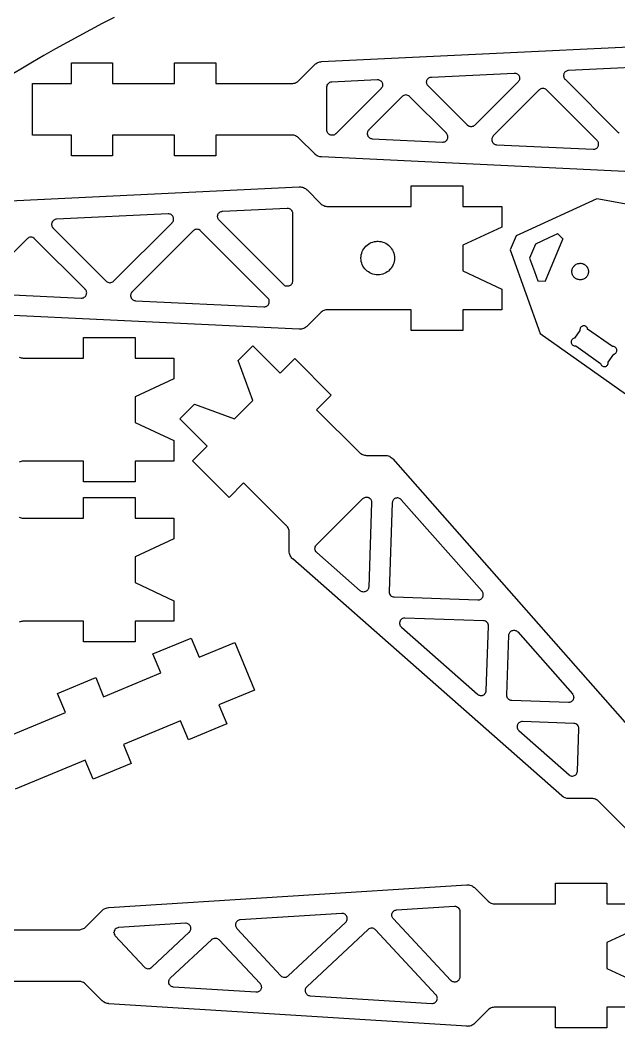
# Model space of a CAD drawing. Extents: x 0 to 997, y 0 to 569.
# Drawn here: x 130.2 to 246.2, y 5.5 to 200.6 of the extents above; entities that cross this region are included whole.
import ezdxf

# ---------------------------------------------------------------- set-up
doc = ezdxf.new("R2010")
doc.units = 0
doc.layers.get('0').update_dxf_attribs({"linetype": 'CONTINUOUS'})

msp = doc.modelspace()

# ---------------------------------------------------------------- linework, layer by layer
at = {"color": 0}
for points in [[(148.422, 201.172), (146.132, 199.989), (143.851, 198.786), (141.581, 197.563), (139.322, 196.321), (137.073, 195.06), (134.834, 193.779), (132.607, 192.479), (130.39, 191.16), (128.185, 189.822)], [(283.451, 169.593), (188.626, 174.131), (188.581, 174.132), (188.442, 174.147), (188.26, 174.182), (188.083, 174.232), (187.913, 174.299), (187.749, 174.381), (187.592, 174.478), (187.444, 174.589), (187.34, 174.681), (187.308, 174.714), (184.239, 177.782), (184.204, 177.817), (184.092, 177.915), (183.935, 178.032), (183.767, 178.132), (183.59, 178.215), (183.407, 178.282), (183.217, 178.329), (183.022, 178.358), (182.874, 178.368), (182.825, 178.368), (168.153, 178.368), (168.153, 174.368), (160.153, 174.368), (160.153, 178.368), (148.153, 178.368), (148.153, 174.368), (140.153, 174.368), (140.153, 178.368), (132.653, 178.368), (132.653, 188.368), (140.153, 188.368), (140.153, 192.368), (148.153, 192.368), (148.153, 188.368), (160.153, 188.368), (160.153, 192.368), (168.153, 192.368), (168.153, 188.368), (182.825, 188.368), (182.874, 188.368), (183.022, 188.378), (183.217, 188.407), (183.407, 188.454), (183.59, 188.521), (183.767, 188.604), (183.935, 188.704), (184.092, 188.821), (184.204, 188.919), (184.239, 188.954), (187.308, 192.022), (187.308, 192.022), (187.34, 192.056), (187.444, 192.147), (187.592, 192.258), (187.749, 192.356), (187.913, 192.438), (188.083, 192.504), (188.26, 192.554), (188.442, 192.589), (188.581, 192.604), (188.626, 192.606), (283.451, 197.143)], [(258.068, 191.924), (236.442, 190.889), (236.406, 190.888), (236.296, 190.872), (236.157, 190.833), (236.025, 190.776), (235.904, 190.701), (235.796, 190.61), (235.7, 190.504), (235.619, 190.383), (235.569, 190.285), (235.557, 190.251), (235.543, 190.217), (235.514, 190.111), (235.493, 189.968), (235.492, 189.825), (235.511, 189.683), (235.55, 189.547), (235.61, 189.417), (235.686, 189.294), (235.757, 189.21), (235.782, 189.183), (246.078, 178.888), (246.078, 178.888), (246.112, 178.853), (246.231, 178.763)], [(89.471, 163.79), (184.297, 168.328), (184.349, 168.331), (184.507, 168.326), (184.714, 168.304), (184.917, 168.26), (185.112, 168.196), (185.301, 168.111), (185.482, 168.007), (185.65, 167.885), (185.769, 167.782), (185.807, 167.744), (188.413, 165.139), (188.447, 165.104), (188.558, 165.006), (188.717, 164.889), (188.885, 164.789), (189.061, 164.706), (189.244, 164.639), (189.435, 164.592), (189.629, 164.563), (189.776, 164.553), (189.826, 164.553), (205.999, 164.553), (205.999, 168.553), (215.999, 168.553), (215.999, 164.553), (223.499, 164.553), (223.499, 160.553), (215.999, 157.056), (215.999, 152.05), (223.499, 148.553), (223.499, 144.553), (215.999, 144.553), (215.999, 140.553), (205.999, 140.553), (205.999, 144.553), (189.826, 144.553), (189.776, 144.553), (189.629, 144.543), (189.435, 144.514), (189.244, 144.467), (189.061, 144.4), (188.885, 144.317), (188.717, 144.217), (188.558, 144.1), (188.447, 144.001), (188.413, 143.967), (185.807, 141.361), (185.769, 141.324), (185.65, 141.221), (185.482, 141.099), (185.301, 140.994), (185.112, 140.91), (184.917, 140.846), (184.714, 140.801), (184.507, 140.779), (184.349, 140.775), (184.297, 140.778), (89.471, 145.315)], [(123.383, 147.697), (142.075, 146.803), (142.075, 146.803), (142.112, 146.8), (142.228, 146.807), (142.376, 146.833), (142.517, 146.882), (142.649, 146.95), (142.768, 147.038), (142.874, 147.142), (142.965, 147.263), (143.022, 147.361), (143.038, 147.397), (143.053, 147.432), (143.089, 147.54), (143.117, 147.689), (143.122, 147.837), (143.106, 147.985), (143.068, 148.128), (143.008, 148.264), (142.929, 148.392), (142.857, 148.482), (142.829, 148.508), (133.037, 158.301), (133.002, 158.336), (132.885, 158.426), (132.712, 158.518), (132.526, 158.575), (132.379, 158.594), (132.33, 158.594), (132.281, 158.594), (132.134, 158.575), (131.947, 158.518), (131.775, 158.426), (131.657, 158.336), (131.623, 158.301), (122.724, 149.403)], [(130.063, 135.348), (130.247, 135.282), (130.437, 135.234), (130.631, 135.205), (130.779, 135.195), (130.829, 135.195), (142.5, 135.195), (142.5, 139.196), (152.5, 139.196), (152.5, 135.195), (160, 135.195), (160, 131.195), (152.5, 127.698), (152.5, 122.693), (160, 119.195), (160, 115.195), (152.5, 115.195), (152.5, 111.195), (142.5, 111.195), (142.5, 115.195), (130.829, 115.195), (130.779, 115.195), (130.631, 115.186), (130.437, 115.157), (130.247, 115.109), (130.063, 115.043)], [(252.717, 38.914), (242.343, 49.2885), (242.308, 49.3233), (242.196, 49.4213), (242.037, 49.5382), (241.871, 49.6386), (241.694, 49.7219), (241.51, 49.7878), (241.321, 49.8354), (241.126, 49.8644), (240.978, 49.8742), (240.929, 49.8742), (236.474, 49.8742), (236.383, 49.8742), (236.112, 49.9069), (235.767, 50.0032), (235.443, 50.1597), (235.219, 50.3139), (235.151, 50.3735), (183.038, 96.2828), (182.997, 96.3182), (182.885, 96.4328), (182.75, 96.5967), (182.633, 96.7731), (182.538, 96.9601), (182.461, 97.1564), (182.406, 97.3601), (182.371, 97.5697), (182.36, 97.7301), (182.36, 97.7835), (182.36, 101.372), (182.36, 101.372), (182.36, 101.421), (182.35, 101.569), (182.321, 101.764), (182.274, 101.953), (182.207, 102.137), (182.124, 102.314), (182.024, 102.481), (181.907, 102.639), (181.81, 102.751), (181.774, 102.786), (173.521, 111.039), (170.693, 108.211), (163.622, 115.282), (166.45, 118.11), (161.147, 123.413), (163.975, 126.242), (171.751, 123.412), (175.29, 126.951), (172.46, 134.727), (175.289, 137.556), (180.592, 132.252), (183.421, 135.081), (190.492, 128.01), (187.664, 125.181), (195.917, 116.928), (195.951, 116.893), (196.063, 116.795), (196.221, 116.678), (196.389, 116.578), (196.565, 116.495), (196.749, 116.429), (196.939, 116.381), (197.133, 116.352), (197.281, 116.342), (197.331, 116.342), (200.918, 116.342), (200.972, 116.342), (201.132, 116.331), (201.342, 116.297), (201.546, 116.242), (201.742, 116.165), (201.929, 116.068), (202.106, 115.952), (202.269, 115.817), (202.385, 115.705), (202.419, 115.664), (248.329, 63.5511)], [(130.063, 104.348), (130.247, 104.282), (130.437, 104.234), (130.631, 104.205), (130.779, 104.195), (130.829, 104.195), (142.5, 104.195), (142.5, 108.195), (152.5, 108.195), (152.5, 104.195), (160, 104.195), (160, 100.195), (152.5, 96.6982), (152.5, 91.6928), (160, 88.1954), (160, 84.1954), (152.5, 84.1954), (152.5, 80.1954), (142.5, 80.1954), (142.5, 84.1954), (130.829, 84.1954), (130.779, 84.1954), (130.631, 84.1857), (130.437, 84.1567), (130.247, 84.109), (130.063, 84.0432)], [(125.458, 60.9199), (139.013, 66.5344), (137.483, 70.2299), (144.874, 73.2914), (146.404, 69.5958), (157.49, 74.1881), (155.96, 77.8836), (163.351, 80.9451), (164.882, 77.2496), (171.811, 80.1197), (175.638, 70.8808), (168.708, 68.0107), (170.239, 64.3153), (162.849, 61.2538), (161.318, 64.9493), (150.231, 60.3571), (151.763, 56.6615), (144.371, 53.6001), (142.84, 57.2956), (129.285, 51.6811)], [(126.896, 24.4569), (141.568, 24.4569), (141.617, 24.4569), (141.765, 24.4668), (141.96, 24.4958), (142.149, 24.5435), (142.333, 24.6092), (142.51, 24.6926), (142.676, 24.7931), (142.835, 24.9099), (142.947, 25.0078), (142.982, 25.0428), (146.132, 28.1932), (146.196, 28.2569), (146.41, 28.425), (146.722, 28.6017), (147.063, 28.7194), (147.331, 28.7693), (147.419, 28.775), (216.732, 33.1618), (216.786, 33.1651), (216.946, 33.1639), (217.158, 33.1433), (217.365, 33.1008), (217.565, 33.0368), (217.758, 32.9521), (217.942, 32.8474), (218.114, 32.7232), (218.235, 32.6178), (218.274, 32.58), (220.81, 30.0428), (220.81, 30.0428), (220.844, 30.0079), (220.957, 29.91), (221.115, 29.7931), (221.282, 29.6926), (221.46, 29.6093), (221.643, 29.5435), (221.832, 29.4958), (222.026, 29.4668), (222.175, 29.4569), (222.225, 29.4569), (233.896, 29.4569), (233.896, 33.4569), (243.896, 33.4569), (243.896, 29.4569), (251.396, 29.4569)], [(251.396, 25.4569), (243.896, 21.9596), (243.896, 16.9543), (251.396, 13.4569)], [(251.396, 9.4569), (243.896, 9.4569), (243.896, 5.4569), (233.896, 5.4569), (233.896, 9.4569), (222.225, 9.4569), (222.175, 9.4569), (222.026, 9.4472), (221.832, 9.4182), (221.643, 9.3705), (221.46, 9.3047), (221.282, 9.2214), (221.115, 9.1209), (220.957, 9.004), (220.846, 8.9061), (220.81, 8.8712), (218.274, 6.3339), (218.235, 6.2961), (218.114, 6.1908), (217.942, 6.0666), (217.758, 5.9618), (217.565, 5.8771), (217.365, 5.8132), (217.158, 5.7706), (216.946, 5.75), (216.786, 5.7487), (216.732, 5.7521), (147.419, 10.1389), (147.331, 10.1446), (147.063, 10.1944), (146.724, 10.3123), (146.41, 10.489), (146.196, 10.6571), (146.132, 10.7208), (142.982, 13.8712), (142.947, 13.9061), (142.835, 14.004), (142.676, 14.121), (142.51, 14.2214), (142.333, 14.3047), (142.149, 14.3706), (141.96, 14.4182), (141.765, 14.4472), (141.617, 14.4569), (141.568, 14.4569), (126.896, 14.4569)]]:
    msp.add_lwpolyline(points, dxfattribs=at)
for points in [[(225.931, 190.386), (225.968, 190.389), (226.083, 190.382), (226.231, 190.356), (226.372, 190.307), (226.503, 190.239), (226.624, 190.151), (226.729, 190.047), (226.819, 189.928), (226.876, 189.828), (226.893, 189.792), (226.908, 189.757), (226.943, 189.649), (226.972, 189.5), (226.978, 189.351), (226.961, 189.204), (226.924, 189.061), (226.864, 188.925), (226.785, 188.797), (226.712, 188.707), (226.685, 188.681), (218.289, 180.285), (218.254, 180.25), (218.138, 180.16), (217.965, 180.068), (217.778, 180.011), (217.632, 179.992), (217.582, 179.992), (217.533, 179.992), (217.386, 180.011), (217.2, 180.068), (217.028, 180.16), (216.91, 180.25), (216.875, 180.285), (209.246, 187.914), (209.221, 187.94), (209.15, 188.025), (209.074, 188.147), (209.014, 188.278), (208.975, 188.414), (208.956, 188.556), (208.957, 188.699), (208.978, 188.842), (209.007, 188.947), (209.021, 188.982), (209.033, 189.015), (209.083, 189.114), (209.164, 189.235), (209.26, 189.34), (209.368, 189.432), (209.49, 189.507), (209.621, 189.564), (209.76, 189.601), (209.869, 189.618), (209.906, 189.619), (225.931, 190.386)], [(199.394, 189.117), (199.432, 189.118), (199.547, 189.112), (199.694, 189.085), (199.836, 189.038), (199.967, 188.969), (200.087, 188.882), (200.193, 188.778), (200.283, 188.657), (200.34, 188.557), (200.357, 188.522), (200.372, 188.487), (200.407, 188.378), (200.436, 188.231), (200.442, 188.082), (200.425, 187.935), (200.388, 187.792), (200.328, 187.654), (200.249, 187.526), (200.176, 187.438), (200.149, 187.411), (191.36, 178.622), (191.333, 178.596), (191.247, 178.525), (191.122, 178.446), (190.989, 178.388), (190.849, 178.349), (190.704, 178.331), (190.558, 178.333), (190.413, 178.358), (190.306, 178.392), (190.271, 178.406), (190.236, 178.419), (190.136, 178.474), (190.017, 178.558), (189.911, 178.66), (189.822, 178.774), (189.75, 178.9), (189.697, 179.036), (189.664, 179.179), (189.653, 179.292), (189.653, 179.329), (189.653, 187.697), (189.653, 187.746), (189.672, 187.893), (189.726, 188.075), (189.814, 188.242), (189.929, 188.388), (190.069, 188.51), (190.232, 188.604), (190.411, 188.668), (190.557, 188.694), (190.606, 188.696), (199.394, 189.117)], [(241.231, 175.618), (241.268, 175.617), (241.383, 175.622), (241.532, 175.649), (241.672, 175.697), (241.804, 175.765), (241.924, 175.853), (242.029, 175.957), (242.121, 176.078), (242.178, 176.178), (242.193, 176.212), (242.208, 176.247), (242.243, 176.357), (242.272, 176.504), (242.278, 176.653), (242.261, 176.8), (242.224, 176.943), (242.164, 177.081), (242.085, 177.208), (242.013, 177.297), (241.985, 177.324), (232.193, 187.117), (232.158, 187.151), (232.04, 187.242), (231.868, 187.333), (231.682, 187.39), (231.535, 187.41), (231.485, 187.41), (231.436, 187.41), (231.289, 187.39), (231.103, 187.333), (230.931, 187.242), (230.813, 187.151), (230.778, 187.117), (221.879, 178.218), (221.854, 178.192), (221.783, 178.107), (221.706, 177.985), (221.647, 177.854), (221.608, 177.718), (221.589, 177.576), (221.59, 177.433), (221.611, 177.29), (221.64, 177.185), (221.654, 177.15), (221.667, 177.117), (221.717, 177.018), (221.797, 176.897), (221.893, 176.792), (222.001, 176.7), (222.122, 176.625), (222.254, 176.568), (222.393, 176.531), (222.503, 176.514), (222.539, 176.513), (241.231, 175.618)], [(212.028, 177.015), (212.065, 177.014), (212.181, 177.019), (212.328, 177.047), (212.469, 177.094), (212.6, 177.163), (212.721, 177.25), (212.826, 177.354), (212.917, 177.475), (212.974, 177.575), (212.99, 177.61), (213.006, 177.644), (213.04, 177.754), (213.069, 177.901), (213.075, 178.05), (213.058, 178.197), (213.021, 178.34), (212.961, 178.478), (212.882, 178.606), (212.81, 178.694), (212.782, 178.721), (205.657, 185.847), (205.621, 185.883), (205.5, 185.975), (205.325, 186.067), (205.14, 186.122), (204.949, 186.14), (204.758, 186.122), (204.572, 186.067), (204.399, 185.975), (204.278, 185.883), (204.242, 185.847), (197.767, 179.372), (197.742, 179.346), (197.671, 179.261), (197.593, 179.139), (197.535, 179.008), (197.496, 178.872), (197.476, 178.731), (197.476, 178.587), (197.499, 178.444), (197.528, 178.339), (197.542, 178.304), (197.554, 178.271), (197.604, 178.172), (197.685, 178.051), (197.779, 177.944), (197.889, 177.854), (198.01, 177.779), (198.142, 177.722), (198.281, 177.683), (198.39, 177.668), (198.426, 177.665), (212.028, 177.015)], [(276.828, 125.618), (273.939, 131.238), (278.222, 141.428), (284.26, 143.297), (287.356, 150.66), (288.249, 155.579), (284.388, 158.314), (241.921, 166.033), (226.993, 159.168), (226.313, 158.854), (225.171, 156.136), (225.422, 155.431), (230.961, 139.962), (266.186, 115.019), (270.842, 114.173), (273.732, 118.254), (276.828, 125.618)], [(181.95, 164.211), (182, 164.214), (182.153, 164.2), (182.347, 164.149), (182.528, 164.06), (182.651, 163.971), (182.688, 163.936), (182.725, 163.901), (182.819, 163.782), (182.917, 163.606), (182.978, 163.414), (182.999, 163.263), (182.999, 163.212), (182.999, 150.087), (182.999, 150.05), (182.986, 149.938), (182.954, 149.794), (182.901, 149.658), (182.829, 149.532), (182.74, 149.417), (182.635, 149.317), (182.514, 149.231), (182.415, 149.178), (182.381, 149.163), (182.346, 149.149), (182.239, 149.117), (182.093, 149.092), (181.947, 149.089), (181.803, 149.107), (181.663, 149.144), (181.529, 149.204), (181.404, 149.282), (181.317, 149.354), (181.29, 149.381), (168.765, 161.906), (168.739, 161.932), (168.669, 162.017), (168.592, 162.139), (168.533, 162.269), (168.494, 162.406), (168.475, 162.547), (168.475, 162.69), (168.497, 162.833), (168.526, 162.939), (168.539, 162.974), (168.553, 163.007), (168.603, 163.106), (168.682, 163.226), (168.778, 163.332), (168.888, 163.424), (169.008, 163.499), (169.139, 163.556), (169.279, 163.594), (169.388, 163.61), (169.425, 163.611), (181.95, 164.211)], [(146.922, 150.072), (146.957, 150.038), (147.075, 149.947), (147.247, 149.856), (147.433, 149.799), (147.581, 149.779), (147.631, 149.779), (147.679, 149.779), (147.826, 149.799), (148.013, 149.856), (148.185, 149.947), (148.303, 150.038), (148.337, 150.072), (159.668, 161.403), (159.694, 161.429), (159.767, 161.519), (159.847, 161.647), (159.906, 161.783), (159.943, 161.926), (159.96, 162.074), (159.954, 162.222), (159.926, 162.371), (159.89, 162.479), (159.875, 162.514), (159.86, 162.55), (159.803, 162.65), (159.712, 162.769), (159.606, 162.874), (159.486, 162.961), (159.354, 163.029), (159.214, 163.078), (159.065, 163.104), (158.951, 163.111), (158.913, 163.108), (137.286, 162.074), (137.25, 162.072), (137.141, 162.057), (137.001, 162.018), (136.87, 161.961), (136.749, 161.886), (136.64, 161.794), (136.544, 161.689), (136.464, 161.568), (136.415, 161.469), (136.401, 161.436), (136.388, 161.401), (136.359, 161.296), (136.337, 161.153), (136.336, 161.01), (136.356, 160.868), (136.395, 160.732), (136.454, 160.601), (136.531, 160.479), (136.601, 160.394), (136.627, 160.368), (146.922, 150.072)], [(151.928, 148.006), (151.901, 147.979), (151.832, 147.894), (151.754, 147.772), (151.696, 147.642), (151.656, 147.506), (151.636, 147.364), (151.638, 147.221), (151.658, 147.078), (151.689, 146.972), (151.701, 146.938), (151.715, 146.904), (151.764, 146.806), (151.844, 146.685), (151.94, 146.579), (152.05, 146.487), (152.171, 146.413), (152.301, 146.356), (152.44, 146.317), (152.55, 146.301), (152.586, 146.3), (177.443, 145.11), (177.481, 145.108), (177.596, 145.115), (177.744, 145.142), (177.885, 145.19), (178.017, 145.258), (178.136, 145.344), (178.242, 145.45), (178.333, 145.569), (178.39, 145.669), (178.406, 145.704), (178.421, 145.739), (178.456, 145.849), (178.485, 145.996), (178.49, 146.146), (178.474, 146.293), (178.436, 146.436), (178.376, 146.572), (178.297, 146.7), (178.225, 146.789), (178.197, 146.817), (165.175, 159.839), (165.139, 159.875), (165.018, 159.967), (164.844, 160.058), (164.658, 160.114), (164.468, 160.132), (164.276, 160.114), (164.092, 160.058), (163.918, 159.967), (163.796, 159.875), (163.761, 159.839), (151.928, 148.006)], [(231.96, 150.079), (231.982, 150.132), (235.368, 158.188), (235.39, 158.24), (234.349, 159.249), (234.297, 159.225), (232.607, 158.447), (230.064, 157.278), (228.921, 154.56), (229.86, 151.938), (230.492, 150.172), (230.511, 150.119), (231.96, 150.079)], [(196.249, 154.553), (196.249, 154.636), (196.265, 154.885), (196.314, 155.208), (196.394, 155.519), (196.503, 155.818), (196.64, 156.101), (196.803, 156.369), (196.99, 156.619), (197.2, 156.851), (197.431, 157.061), (197.681, 157.247), (197.949, 157.411), (198.233, 157.547), (198.532, 157.657), (198.843, 157.736), (199.165, 157.786), (199.415, 157.803), (199.499, 157.803), (199.581, 157.803), (199.831, 157.786), (200.153, 157.736), (200.464, 157.657), (200.763, 157.547), (201.047, 157.411), (201.315, 157.247), (201.565, 157.061), (201.796, 156.851), (202.006, 156.619), (202.193, 156.369), (202.356, 156.101), (202.493, 155.818), (202.601, 155.519), (202.682, 155.208), (202.731, 154.885), (202.749, 154.636), (202.749, 154.553), (202.749, 154.469), (202.731, 154.221), (202.682, 153.897), (202.601, 153.586), (202.493, 153.288), (202.356, 153.004), (202.193, 152.736), (202.006, 152.486), (201.796, 152.254), (201.565, 152.044), (201.315, 151.858), (201.047, 151.694), (200.763, 151.558), (200.464, 151.449), (200.153, 151.369), (199.831, 151.319), (199.581, 151.303), (199.499, 151.303), (199.415, 151.303), (199.165, 151.319), (198.843, 151.369), (198.532, 151.449), (198.233, 151.558), (197.949, 151.694), (197.681, 151.858), (197.431, 152.044), (197.2, 152.254), (196.99, 152.486), (196.803, 152.736), (196.64, 153.004), (196.503, 153.288), (196.394, 153.586), (196.314, 153.897), (196.265, 154.221), (196.249, 154.469), (196.249, 154.553)], [(239.322, 153.421), (239.36, 153.404), (239.469, 153.35), (239.607, 153.267), (239.733, 153.172), (239.849, 153.065), (239.953, 152.95), (240.043, 152.825), (240.122, 152.693), (240.188, 152.554), (240.239, 152.41), (240.278, 152.261), (240.301, 152.108), (240.31, 151.953), (240.303, 151.797), (240.281, 151.64), (240.243, 151.485), (240.203, 151.368), (240.188, 151.331), (240.172, 151.292), (240.117, 151.182), (240.033, 151.044), (239.939, 150.918), (239.833, 150.803), (239.717, 150.699), (239.593, 150.608), (239.461, 150.529), (239.322, 150.464), (239.178, 150.413), (239.028, 150.374), (238.875, 150.35), (238.721, 150.342), (238.564, 150.349), (238.407, 150.371), (238.251, 150.408), (238.135, 150.449), (238.097, 150.464), (238.06, 150.479), (237.949, 150.535), (237.811, 150.618), (237.685, 150.712), (237.569, 150.818), (237.467, 150.935), (237.375, 151.058), (237.297, 151.192), (237.231, 151.331), (237.179, 151.475), (237.142, 151.624), (237.118, 151.776), (237.108, 151.931), (237.115, 152.087), (237.138, 152.244), (237.176, 152.4), (237.215, 152.517), (237.231, 152.554), (237.247, 152.592), (237.301, 152.703), (237.385, 152.84), (237.479, 152.967), (237.586, 153.082), (237.701, 153.185), (237.826, 153.276), (237.958, 153.356), (238.097, 153.421), (238.242, 153.472), (238.39, 153.51), (238.543, 153.533), (238.699, 153.543), (238.854, 153.536), (239.011, 153.514), (239.167, 153.475), (239.283, 153.436), (239.322, 153.421)], [(242.635, 134.147), (242.64, 134.109), (242.675, 134), (242.742, 133.869), (242.831, 133.755), (242.94, 133.661), (243.065, 133.589), (243.203, 133.542), (243.349, 133.523), (243.463, 133.527), (243.5, 133.534), (243.537, 133.54), (243.646, 133.574), (243.778, 133.641), (243.892, 133.731), (243.986, 133.84), (244.057, 133.964), (244.104, 134.102), (244.124, 134.248), (244.119, 134.362), (244.112, 134.399), (245.199, 135.932), (245.236, 135.939), (245.344, 135.973), (245.476, 136.04), (245.59, 136.129), (245.685, 136.238), (245.756, 136.363), (245.803, 136.5), (245.822, 136.647), (245.818, 136.761), (245.811, 136.798), (245.806, 136.835), (245.771, 136.945), (245.704, 137.076), (245.614, 137.19), (245.506, 137.284), (245.381, 137.355), (245.243, 137.402), (245.097, 137.422), (244.983, 137.417), (244.946, 137.411), (240.149, 140.808), (240.142, 140.844), (240.11, 140.95), (240.043, 141.082), (239.954, 141.197), (239.872, 141.272), (239.842, 141.294), (239.813, 141.315), (239.714, 141.367), (239.575, 141.414), (239.429, 141.432), (239.318, 141.428), (239.282, 141.421), (239.246, 141.415), (239.14, 141.382), (239.01, 141.317), (238.893, 141.226), (238.818, 141.146), (238.797, 141.115), (238.775, 141.085), (238.724, 140.987), (238.678, 140.849), (238.66, 140.703), (238.664, 140.592), (238.669, 140.556), (237.583, 139.022), (237.547, 139.017), (237.438, 138.982), (237.306, 138.915), (237.192, 138.825), (237.099, 138.717), (237.026, 138.592), (236.981, 138.454), (236.961, 138.308), (236.964, 138.194), (236.971, 138.157), (236.978, 138.119), (237.011, 138.01), (237.078, 137.879), (237.168, 137.765), (237.276, 137.671), (237.401, 137.599), (237.539, 137.553), (237.685, 137.533), (237.8, 137.538), (237.836, 137.544), (242.635, 134.147)], [(187.676, 97.5275), (187.638, 97.5613), (187.538, 97.6781), (187.432, 97.8518), (187.365, 98.0432), (187.339, 98.1954), (187.337, 98.2463), (187.336, 98.2972), (187.353, 98.4507), (187.407, 98.646), (187.501, 98.826), (187.594, 98.9489), (187.631, 98.985), (196.603, 107.958), (196.629, 107.985), (196.718, 108.057), (196.844, 108.136), (196.981, 108.195), (197.124, 108.233), (197.269, 108.25), (197.418, 108.245), (197.565, 108.218), (197.674, 108.183), (197.708, 108.168), (197.743, 108.153), (197.843, 108.097), (197.964, 108.008), (198.068, 107.903), (198.156, 107.784), (198.225, 107.654), (198.275, 107.515), (198.303, 107.368), (198.311, 107.254), (198.31, 107.216), (197.74, 90.8397), (197.739, 90.804), (197.725, 90.6972), (197.69, 90.5603), (197.638, 90.4308), (197.567, 90.3106), (197.481, 90.2011), (197.379, 90.1044), (197.264, 90.0222), (197.169, 89.9703), (197.136, 89.9561), (197.104, 89.9419), (197.001, 89.909), (196.862, 89.8819), (196.722, 89.8747), (196.583, 89.8869), (196.449, 89.9183), (196.318, 89.9686), (196.194, 90.0374), (196.107, 90.1006), (196.081, 90.1242), (187.676, 97.5275)], [(204.058, 107.753), (204.033, 107.781), (203.95, 107.859), (203.828, 107.946), (203.697, 108.013), (203.558, 108.06), (203.413, 108.086), (203.265, 108.091), (203.117, 108.074), (203.007, 108.046), (202.971, 108.033), (202.935, 108.021), (202.832, 107.972), (202.707, 107.891), (202.596, 107.794), (202.5, 107.682), (202.422, 107.557), (202.364, 107.422), (202.325, 107.278), (202.31, 107.164), (202.308, 107.127), (201.711, 89.9442), (201.71, 89.8939), (201.725, 89.7421), (201.776, 89.5525), (201.862, 89.3796), (201.979, 89.2274), (202.124, 89.1001), (202.29, 89.0022), (202.475, 88.9375), (202.626, 88.9119), (202.676, 88.9101), (218.907, 88.3463), (218.943, 88.345), (219.054, 88.3521), (219.197, 88.3792), (219.335, 88.4261), (219.461, 88.4918), (219.579, 88.575), (219.683, 88.6747), (219.772, 88.7894), (219.829, 88.8849), (219.846, 88.9182), (219.861, 88.9517), (219.899, 89.0564), (219.931, 89.1985), (219.942, 89.3424), (219.932, 89.4856), (219.901, 89.6258), (219.851, 89.7611), (219.781, 89.8888), (219.717, 89.979), (219.692, 90.0067), (204.058, 107.753)], [(220.942, 83.2726), (220.943, 83.3229), (220.928, 83.4747), (220.876, 83.6644), (220.79, 83.8374), (220.674, 83.9894), (220.529, 84.1167), (220.362, 84.2147), (220.178, 84.2794), (220.026, 84.305), (219.976, 84.3068), (204.765, 84.8351), (204.726, 84.8365), (204.61, 84.8283), (204.458, 84.7981), (204.317, 84.7458), (204.183, 84.6729), (204.064, 84.5808), (203.958, 84.4713), (203.871, 84.3456), (203.817, 84.2414), (203.801, 84.2051), (203.788, 84.169), (203.756, 84.0558), (203.733, 83.9039), (203.735, 83.7519), (203.758, 83.6028), (203.804, 83.4589), (203.872, 83.3229), (203.961, 83.1975), (204.04, 83.1111), (204.069, 83.0853), (218.847, 70.0675), (218.874, 70.0439), (218.961, 69.9807), (219.085, 69.9119), (219.215, 69.8617), (219.351, 69.8303), (219.49, 69.8181), (219.629, 69.8253), (219.768, 69.8524), (219.871, 69.8854), (219.904, 69.8996), (219.936, 69.9138), (220.031, 69.9656), (220.146, 70.0479), (220.247, 70.1444), (220.333, 70.2538), (220.404, 70.374), (220.457, 70.5036), (220.492, 70.6406), (220.506, 70.7475), (220.507, 70.7832), (220.942, 83.2726)], [(224.882, 81.5025), (224.883, 81.5403), (224.899, 81.6533), (224.938, 81.7975), (224.996, 81.9329), (225.074, 82.0576), (225.169, 82.1696), (225.281, 82.2669), (225.406, 82.3475), (225.508, 82.3965), (225.544, 82.4093), (225.581, 82.4221), (225.69, 82.4494), (225.839, 82.4669), (225.986, 82.4624), (226.132, 82.4361), (226.271, 82.389), (226.401, 82.3218), (226.524, 82.2349), (226.607, 82.1572), (226.632, 82.1288), (237.2, 70.1328), (237.224, 70.1051), (237.289, 70.0149), (237.36, 69.8871), (237.41, 69.7519), (237.44, 69.6115), (237.45, 69.4683), (237.439, 69.3244), (237.407, 69.1824), (237.369, 69.0776), (237.354, 69.0443), (237.338, 69.011), (237.281, 68.9156), (237.192, 68.8007), (237.086, 68.7011), (236.969, 68.6178), (236.842, 68.5521), (236.706, 68.5051), (236.563, 68.4782), (236.451, 68.4711), (236.415, 68.4724), (225.443, 68.8535), (225.393, 68.8551), (225.243, 68.8807), (225.057, 68.9456), (224.89, 69.0436), (224.747, 69.1707), (224.631, 69.3229), (224.543, 69.4958), (224.492, 69.6854), (224.476, 69.8372), (224.479, 69.8875), (224.882, 81.5025)], [(236.547, 54.4744), (236.583, 54.4426), (236.704, 54.361), (236.875, 54.2817), (237.056, 54.2365), (237.24, 54.2254), (237.422, 54.2481), (237.6, 54.3046), (237.765, 54.3944), (237.881, 54.4836), (237.915, 54.5178), (237.871, 54.4728), (237.903, 54.506), (237.99, 54.6178), (238.081, 54.7813), (238.139, 54.9586), (238.161, 55.0985), (238.162, 55.1451), (238.449, 63.3986), (238.451, 63.4489), (238.436, 63.6007), (238.385, 63.7904), (238.299, 63.9633), (238.181, 64.1156), (238.037, 64.2426), (237.871, 64.3407), (237.685, 64.4054), (237.535, 64.431), (237.485, 64.4328), (227.533, 64.7785), (227.494, 64.7797), (227.376, 64.7717), (227.226, 64.7414), (227.083, 64.689), (226.951, 64.6161), (226.831, 64.5242), (226.726, 64.4146), (226.638, 64.2889), (226.583, 64.1847), (226.568, 64.1486), (226.554, 64.1124), (226.522, 63.9993), (226.5, 63.8472), (226.501, 63.6954), (226.525, 63.5461), (226.572, 63.4022), (226.639, 63.2662), (226.728, 63.1408), (226.808, 63.0544), (226.837, 63.0287), (236.547, 54.4744)], [(180.731, 15.5597), (180.765, 15.5229), (180.883, 15.4262), (181.054, 15.3286), (181.237, 15.2674), (181.428, 15.2424), (181.619, 15.2542), (181.806, 15.3026), (181.983, 15.3879), (182.107, 15.4763), (182.144, 15.5106), (193.274, 25.8926), (193.303, 25.9193), (193.379, 26.0079), (193.464, 26.1358), (193.528, 26.2736), (193.571, 26.4188), (193.59, 26.5686), (193.587, 26.7206), (193.561, 26.8718), (193.525, 26.9839), (193.51, 27.0197), (193.494, 27.0556), (193.438, 27.1581), (193.346, 27.2813), (193.237, 27.3878), (193.115, 27.4763), (192.981, 27.5454), (192.836, 27.5936), (192.685, 27.6196), (192.567, 27.6244), (192.529, 27.6219), (172.875, 26.3779), (172.839, 26.3757), (172.732, 26.3587), (172.596, 26.32), (172.468, 26.2632), (172.35, 26.1893), (172.243, 26.0999), (172.15, 25.9958), (172.071, 25.8786), (172.022, 25.7828), (172.008, 25.7494), (171.996, 25.7162), (171.965, 25.6128), (171.942, 25.4733), (171.939, 25.3333), (171.956, 25.195), (171.99, 25.0601), (172.044, 24.931), (172.117, 24.8096), (172.182, 24.724), (172.207, 24.6979), (180.731, 15.5597)], [(214.333, 29.0019), (214.383, 29.0051), (214.538, 28.9939), (214.735, 28.945), (214.918, 28.8572), (215.043, 28.7679), (215.081, 28.7331), (215.118, 28.6982), (215.215, 28.5782), (215.314, 28.4013), (215.375, 28.2078), (215.396, 28.0549), (215.396, 28.0039), (215.396, 15.3146), (215.396, 15.2767), (215.385, 15.1629), (215.351, 15.0171), (215.296, 14.8794), (215.222, 14.7519), (215.131, 14.6365), (215.022, 14.5354), (214.9, 14.4507), (214.797, 14.3982), (214.763, 14.3843), (214.728, 14.3704), (214.617, 14.3394), (214.469, 14.3174), (214.321, 14.3175), (214.175, 14.3393), (214.035, 14.3822), (213.901, 14.4458), (213.776, 14.5294), (213.69, 14.6047), (213.665, 14.6325), (202.487, 26.6143), (202.462, 26.6406), (202.397, 26.726), (202.325, 26.8475), (202.271, 26.9767), (202.236, 27.1115), (202.219, 27.2499), (202.224, 27.3899), (202.246, 27.5293), (202.276, 27.6328), (202.289, 27.666), (202.303, 27.6992), (202.351, 27.7951), (202.431, 27.9124), (202.525, 28.0164), (202.631, 28.1058), (202.75, 28.1797), (202.878, 28.2365), (203.014, 28.2753), (203.119, 28.2922), (203.156, 28.2944), (214.333, 29.0019)], [(149.333, 24.8879), (149.285, 24.8849), (149.142, 24.8572), (148.964, 24.7922), (148.804, 24.6967), (148.667, 24.5744), (148.553, 24.4289), (148.468, 24.2639), (148.414, 24.0831), (148.396, 23.9382), (148.396, 23.89), (148.396, 23.9536), (148.396, 23.9068), (148.414, 23.7661), (148.465, 23.5869), (148.55, 23.4206), (148.633, 23.3057), (148.665, 23.2714), (154.299, 17.2326), (154.332, 17.1958), (154.45, 17.0992), (154.621, 17.0017), (154.804, 16.9403), (154.994, 16.9154), (155.186, 16.9271), (155.374, 16.9756), (155.55, 17.061), (155.675, 17.1492), (155.711, 17.1835), (162.993, 23.9761), (163.021, 24.0028), (163.099, 24.0914), (163.183, 24.2193), (163.247, 24.3571), (163.289, 24.5022), (163.31, 24.6521), (163.306, 24.804), (163.279, 24.9553), (163.244, 25.0675), (163.229, 25.1032), (163.214, 25.139), (163.156, 25.2415), (163.064, 25.3647), (162.956, 25.4713), (162.833, 25.5597), (162.699, 25.6289), (162.556, 25.6771), (162.404, 25.7032), (162.286, 25.7079), (162.247, 25.7054), (149.333, 24.8879)], [(209.979, 10.1875), (210.017, 10.1851), (210.131, 10.1894), (210.278, 10.2137), (210.419, 10.259), (210.55, 10.3242), (210.671, 10.408), (210.779, 10.5091), (210.871, 10.6262), (210.931, 10.7239), (210.947, 10.7581), (210.962, 10.7923), (211.001, 10.8998), (211.033, 11.0456), (211.043, 11.1929), (211.031, 11.3394), (210.997, 11.4826), (210.943, 11.62), (210.868, 11.7492), (210.8, 11.84), (210.774, 11.8676), (199.046, 24.4394), (199.011, 24.4764), (198.893, 24.5731), (198.724, 24.6706), (198.54, 24.7318), (198.35, 24.7568), (198.158, 24.7451), (197.971, 24.6967), (197.794, 24.6113), (197.669, 24.5229), (197.633, 24.4886), (185.757, 13.4106), (185.731, 13.3854), (185.657, 13.3019), (185.575, 13.1817), (185.511, 13.0521), (185.468, 12.9154), (185.444, 12.7738), (185.44, 12.6296), (185.458, 12.485), (185.486, 12.3771), (185.499, 12.3423), (185.51, 12.3076), (185.558, 12.2071), (185.636, 12.084), (185.731, 11.9747), (185.837, 11.8804), (185.958, 11.8025), (186.09, 11.7425), (186.229, 11.7016), (186.339, 11.6837), (186.376, 11.6814), (209.979, 10.1875)], [(176.693, 14.0247), (176.718, 13.9971), (176.788, 13.9063), (176.862, 13.777), (176.917, 13.6397), (176.95, 13.4964), (176.961, 13.3499), (176.951, 13.2026), (176.919, 13.0569), (176.882, 12.9493), (176.865, 12.9151), (176.85, 12.8809), (176.79, 12.7832), (176.699, 12.6661), (176.59, 12.565), (176.469, 12.4812), (176.337, 12.4161), (176.197, 12.3707), (176.05, 12.3464), (175.936, 12.3421), (175.899, 12.3445), (159.943, 13.3543), (159.907, 13.3567), (159.797, 13.3746), (159.657, 13.4154), (159.525, 13.4755), (159.406, 13.5533), (159.297, 13.6477), (159.203, 13.7571), (159.125, 13.8801), (159.078, 13.9807), (159.065, 14.0154), (159.053, 14.0501), (159.025, 14.1581), (159.007, 14.3026), (159.011, 14.4468), (159.035, 14.5883), (159.078, 14.725), (159.142, 14.8547), (159.224, 14.9749), (159.297, 15.0583), (159.324, 15.0836), (167.351, 22.5721), (167.389, 22.6064), (167.513, 22.6947), (167.69, 22.7801), (167.876, 22.8286), (168.068, 22.8403), (168.258, 22.8153), (168.442, 22.754), (168.612, 22.6565), (168.731, 22.5597), (168.765, 22.5229), (176.693, 14.0247)]]:
    msp.add_lwpolyline(points, close=True, dxfattribs=at)

doc.saveas('drawing.dxf')
